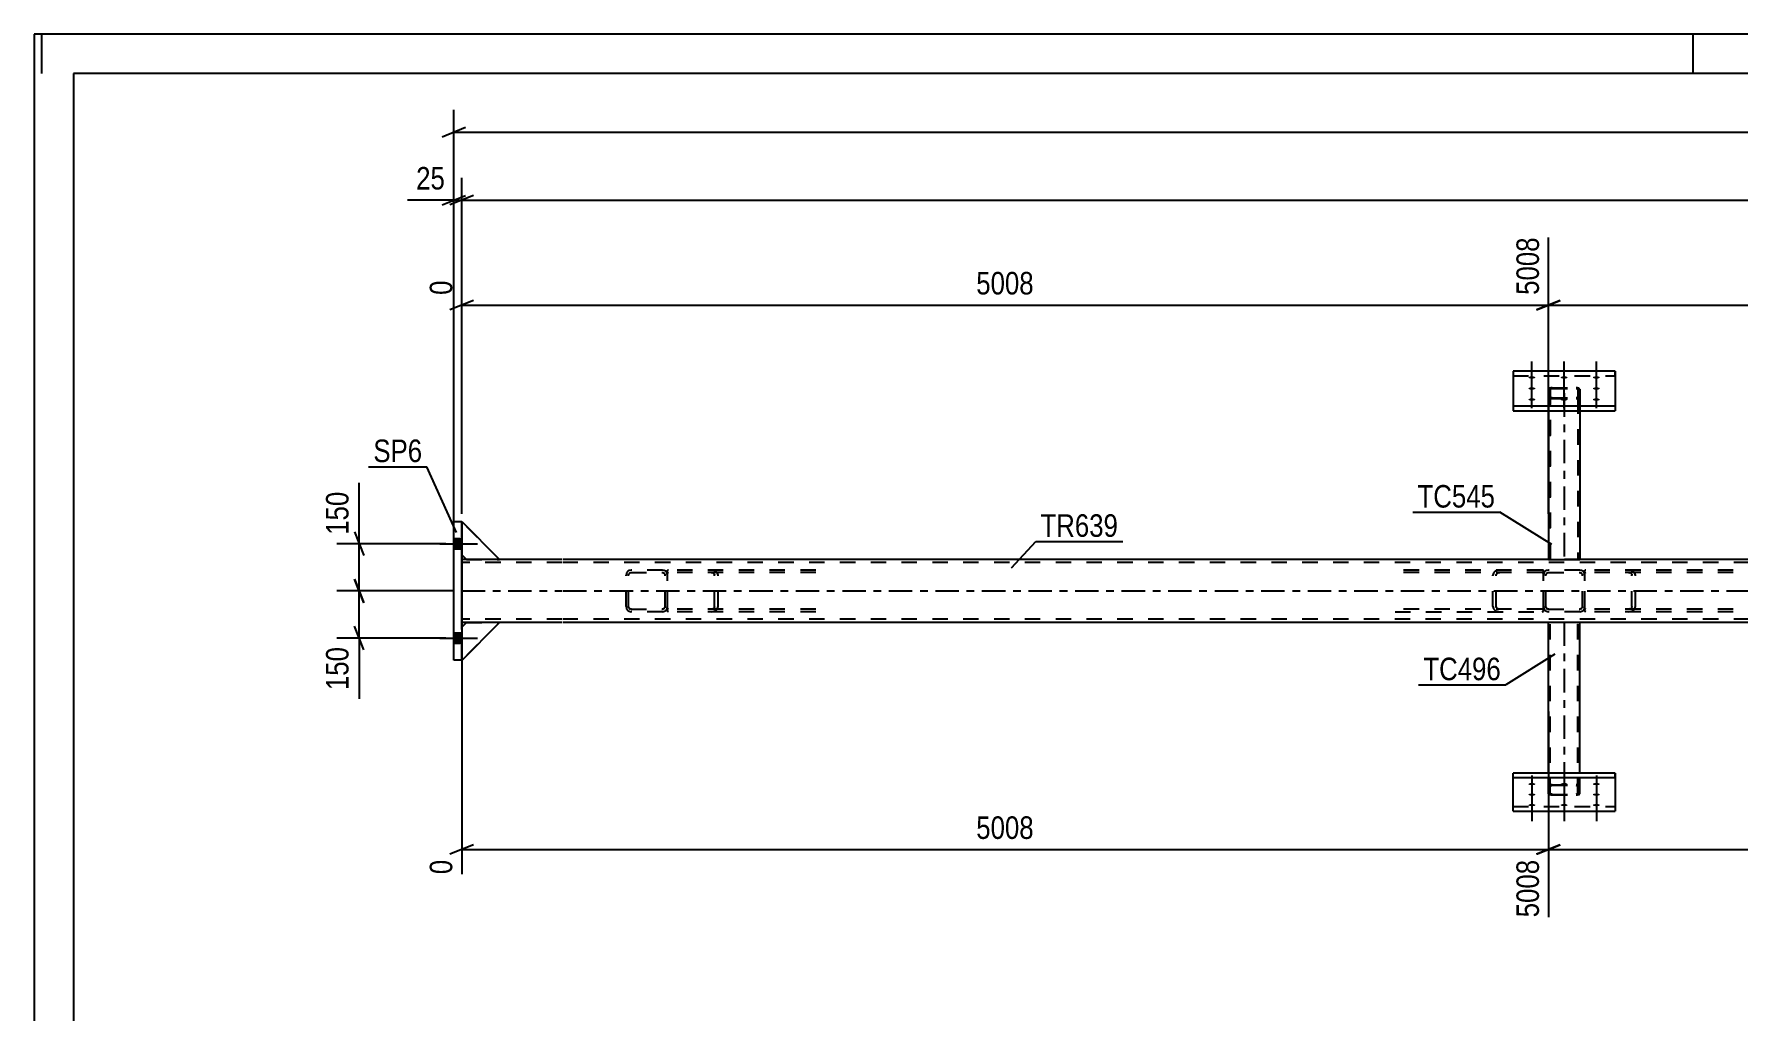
# Model space of a CAD drawing. Header units: millimetres. Extents: x 0 to 841, y 0 to 594.
# Drawn here: x 0 to 216.7, y 469.9 to 594 of the extents above; entities that cross this region are included whole.
import ezdxf

# ---------------------------------------------------------------- set-up
doc = ezdxf.new("R2010")
doc.units = ezdxf.units.MM
doc.linetypes.add('DXK_LINE_DOT2', pattern=[3.9198, 1.9599, -1.9599])
doc.linetypes.add('DXK_LINE_DOT3', pattern=[5.9187, 2.979, -0.9799, 0.9799, -0.9799])
doc.styles.add('Arial Narrow', font='ARIALN.TTF', dxfattribs={"height": 0.2})

# ---------------------------------------------------------------- blocks, each defined once
blk = doc.blocks.new('Unknown-761549663-1133')
at = {"color": 5, "linetype": 'Continuous'}
for p, q in [((841, 594), (0, 594)), ((0, 594), (0, 0)), ((1, 589), (1, 594)), ((211, 589), (211, 594)), ((836, 589), (5, 589)), ((5, 589), (5, 5))]:
    blk.add_line(p, q, dxfattribs=at)
blk = doc.blocks.new('Part-761549663-3932 - 3864')
at = {"color": 2, "linetype": 'Continuous'}
for p, q in [((196.58, 519.24), (192.58, 519.24)), ((192.58, 500.07), (192.58, 519.24)), ((196.58, 500.07), (196.58, 519.24))]:
    blk.add_line(p, q, dxfattribs=at)
at = {"color": 7, "linetype": 'DXK_LINE_DOT2'}
for p, q in [((192.82, 497.46), (192.82, 519.24)), ((196.1, 519.24), (196.1, 519.24)), ((196.1, 519.24), (196.1, 519.24)), ((196.27, 519.24), (196.29, 519.24)), ((196.29, 519.24), (196.32, 519.24)), ((196.32, 519.24), (196.34, 519.24)), ((196.34, 497.46), (196.34, 519.24)), ((192.58, 497.46), (192.58, 500.07)), ((192.62, 498.51), (192.58, 498.45)), ((192.72, 498.56), (192.62, 498.51)), ((192.88, 498.6), (192.72, 498.56)), ((192.82, 498.45), (192.84, 498.48)), ((192.84, 498.48), (192.89, 498.51)), ((193.06, 498.61), (192.88, 498.6)), ((192.89, 498.51), (192.97, 498.52)), ((192.97, 498.52), (193.06, 498.53)), ((193.06, 498.61), (196.1, 498.61)), ((193.06, 498.53), (196.1, 498.53)), ((196.29, 498.6), (196.1, 498.61)), ((196.1, 498.53), (196.19, 498.52)), ((196.19, 498.52), (196.27, 498.51)), ((196.27, 498.51), (196.32, 498.48)), ((196.44, 498.56), (196.29, 498.6)), ((196.32, 498.48), (196.34, 498.45)), ((196.55, 498.51), (196.44, 498.56)), ((196.58, 498.45), (196.55, 498.51)), ((196.58, 497.46), (196.58, 500.07)), ((192.58, 497.46), (192.62, 497.4)), ((192.62, 497.4), (192.72, 497.35)), ((192.72, 497.35), (192.88, 497.32)), ((192.84, 497.43), (192.82, 497.46)), ((192.89, 497.41), (192.84, 497.43)), ((192.88, 497.32), (193.06, 497.31)), ((192.97, 497.39), (192.89, 497.41)), ((193.06, 497.38), (192.97, 497.39)), ((193.06, 497.38), (196.1, 497.38)), ((193.06, 497.31), (196.1, 497.31)), ((196.19, 497.39), (196.1, 497.38)), ((196.1, 497.31), (196.29, 497.32)), ((196.27, 497.41), (196.19, 497.39)), ((196.32, 497.43), (196.27, 497.41)), ((196.29, 497.32), (196.44, 497.35)), ((196.34, 497.46), (196.32, 497.43)), ((196.44, 497.35), (196.55, 497.4)), ((196.55, 497.4), (196.58, 497.46))]:
    blk.add_line(p, q, dxfattribs=at)
at = {"color": 7, "linetype": 'DXK_LINE_DOT3'}
blk.add_line((194.58, 519.24), (194.58, 497.96), dxfattribs=at)
blk = doc.blocks.new('Part-761549663-3934 - 3864')
at = {"color": 7, "linetype": 'DXK_LINE_DOT2'}
for p, q in [((191.99, 525.49), (191.94, 525.24)), ((191.94, 521.24), (191.94, 525.24)), ((191.94, 525.24), (191.94, 525.24)), ((192.26, 525.24), (192.29, 525.36)), ((192.26, 525.24), (192.26, 525.24)), ((192.26, 521.24), (192.26, 525.24)), ((192.58, 525.88), (192.34, 525.83)), ((192.46, 525.54), (192.58, 525.56)), ((196.58, 525.88), (192.58, 525.88)), ((192.58, 525.56), (192.58, 525.56)), ((192.58, 525.56), (196.58, 525.56)), ((196.83, 525.83), (196.58, 525.88)), ((196.58, 525.56), (196.58, 525.56)), ((196.58, 525.56), (196.71, 525.54)), ((196.88, 525.36), (196.9, 525.24)), ((196.9, 525.24), (196.9, 525.24)), ((196.9, 521.24), (196.9, 525.24)), ((197.22, 525.24), (197.17, 525.49)), ((197.22, 521.24), (197.22, 525.24)), ((197.22, 525.24), (197.22, 525.24)), ((191.94, 521.24), (191.94, 521.24)), ((191.94, 521.24), (191.99, 521)), ((192.26, 521.24), (192.26, 521.24)), ((192.29, 521.12), (192.26, 521.24)), ((192.34, 520.65), (192.58, 520.6)), ((192.58, 520.92), (192.46, 520.95)), ((192.58, 520.92), (192.58, 520.92)), ((192.58, 520.92), (196.58, 520.92)), ((196.58, 520.6), (192.58, 520.6)), ((196.71, 520.95), (196.58, 520.92)), ((196.58, 520.92), (196.58, 520.92)), ((196.58, 520.6), (196.83, 520.65)), ((196.9, 521.24), (196.88, 521.12)), ((196.9, 521.24), (196.9, 521.24)), ((197.17, 521), (197.22, 521.24)), ((197.22, 521.24), (197.22, 521.24))]:
    blk.add_line(p, q, dxfattribs=at)
for centre, radius, start, end in [((192.58, 525.24), 0.64, 112.5, 157.5), ((192.58, 525.24), 0.32, 112.5, 157.5), ((196.58, 525.24), 0.32, 22.5, 67.5), ((196.58, 525.24), 0.64, 22.5, 67.5), ((192.58, 521.24), 0.64, 202.5, 247.5), ((192.58, 521.24), 0.32, 202.5, 247.5), ((196.58, 521.24), 0.32, 292.5, 337.5), ((196.58, 521.24), 0.64, 292.5, 337.5)]:
    blk.add_arc(centre, radius, start, end, dxfattribs=at)
blk = doc.blocks.new('Part-761549663-3874 - 3864')
at = {"color": 2, "linetype": 'Continuous'}
for p, q in [((53.38, 532.04), (54.38, 532.04)), ((53.38, 514.44), (53.38, 532.04)), ((54.38, 532.04), (54.38, 514.44)), ((54.38, 514.44), (53.38, 514.44))]:
    blk.add_line(p, q, dxfattribs=at)
at = {"color": 7, "linetype": 'DXK_LINE_DOT2'}
for p, q in [((53.38, 514.44), (53.38, 532.04)), ((54.38, 514.44), (54.38, 532.04))]:
    blk.add_line(p, q, dxfattribs=at)
blk = doc.blocks.new('Part-761549663-3899 - 3864')
at = {"color": 7, "linetype": 'DXK_LINE_DOT2'}
for p, q in [((54.38, 518.61), (54.98, 519.21)), ((59.18, 519.21), (54.38, 514.41)), ((54.38, 514.41), (54.38, 518.61)), ((54.38, 518.61), (54.38, 514.41)), ((54.98, 519.21), (59.18, 519.21))]:
    blk.add_line(p, q, dxfattribs=at)
blk = doc.blocks.new('Part-761549663-3906 - 3864')
at = {"color": 2, "linetype": 'Continuous'}
for p, q in [((201.08, 500.07), (188.08, 500.07)), ((188.08, 499.47), (188.08, 500.07)), ((201.08, 499.47), (188.08, 499.47)), ((188.08, 495.24), (188.08, 499.47)), ((201.08, 500.07), (201.08, 499.47)), ((201.08, 499.47), (201.08, 495.24)), ((188.08, 495.24), (201.08, 495.24))]:
    blk.add_line(p, q, dxfattribs=at)
at = {"color": 7, "linetype": 'DXK_LINE_DOT2'}
for p, q in [((188.08, 499.47), (188.08, 500.07)), ((201.08, 499.47), (201.08, 500.07)), ((188.08, 495.84), (201.08, 495.84))]:
    blk.add_line(p, q, dxfattribs=at)
blk = doc.blocks.new('Part-761549663-3907 - 3864')
at = {"color": 7, "linetype": 'DXK_LINE_DOT2'}
for p, q in [((54.38, 518.61), (54.98, 519.21)), ((59.18, 519.21), (54.38, 514.41)), ((54.38, 514.41), (54.38, 518.61)), ((54.38, 518.61), (54.38, 514.41)), ((54.98, 519.21), (59.18, 519.21))]:
    blk.add_line(p, q, dxfattribs=at)
blk = doc.blocks.new('Part-761549663-3974 - 3864')
at = {"color": 2, "linetype": 'Continuous'}
for p, q in [((54.98, 527.24), (54.38, 527.24)), ((67.18, 527.24), (59.18, 527.24)), ((192.58, 527.24), (67.28, 527.24)), ((425.92, 527.24), (196.58, 527.24)), ((54.38, 520.04), (54.38, 526.44)), ((67.18, 519.24), (54.38, 519.24)), ((192.58, 519.24), (67.28, 519.24)), ((425.92, 519.24), (196.58, 519.24))]:
    blk.add_line(p, q, dxfattribs=at)
at = {"color": 7, "linetype": 'DXK_LINE_DOT2'}
for p, q in [((54.38, 527.24), (54.38, 526.44)), ((54.38, 527.24), (54.38, 527.01)), ((67.18, 526.84), (54.38, 526.84)), ((59.18, 527.24), (54.98, 527.24)), ((555.22, 526.84), (67.28, 526.84)), ((196.58, 527.24), (192.58, 527.24)), ((54.38, 519.24), (54.38, 520.04)), ((67.18, 519.64), (54.38, 519.64)), ((555.22, 519.64), (67.28, 519.64)), ((196.58, 519.24), (192.58, 519.24))]:
    blk.add_line(p, q, dxfattribs=at)
at = {"color": 7, "linetype": 'DXK_LINE_DOT3'}
for p, q in [((54.38, 523.24), (67.18, 523.24)), ((67.28, 523.24), (555.22, 523.24))]:
    blk.add_line(p, q, dxfattribs=at)
blk = doc.blocks.new('Part-761549663-3912 - 3864')
at = {"color": 2, "linetype": 'Continuous'}
for p, q in [((54.38, 532.04), (59.18, 527.24)), ((54.38, 527.84), (54.98, 527.24)), ((59.18, 527.24), (54.98, 527.24))]:
    blk.add_line(p, q, dxfattribs=at)
at = {"color": 7, "linetype": 'DXK_LINE_DOT2'}
for p, q in [((54.38, 527.84), (54.38, 532.04)), ((54.38, 532.04), (54.38, 527.84))]:
    blk.add_line(p, q, dxfattribs=at)
blk = doc.blocks.new('Part-761549663-3977 - 3864')
at = {"color": 7, "linetype": 'DXK_LINE_DOT2'}
for p, q in [((80.69, 525.88), (80.56, 525.86)), ((80.56, 520.62), (80.56, 525.86)), ((80.69, 525.56), (80.56, 525.54)), ((99.41, 525.88), (80.69, 525.88)), ((99.41, 525.56), (80.69, 525.56)), ((86.44, 525.83), (86.11, 525.88)), ((86.11, 525.56), (86.28, 525.54)), ((86.51, 525.36), (86.54, 525.24)), ((86.54, 521.24), (86.54, 525.24)), ((86.98, 525.24), (86.91, 525.49)), ((86.98, 521.24), (86.98, 525.24)), ((80.56, 520.94), (80.69, 520.92)), ((80.69, 520.6), (80.56, 520.62)), ((99.41, 520.92), (80.69, 520.92)), ((99.41, 520.6), (80.69, 520.6)), ((86.28, 520.95), (86.11, 520.92)), ((86.11, 520.6), (86.44, 520.65)), ((86.54, 521.24), (86.51, 521.12)), ((86.91, 521), (86.98, 521.24))]:
    blk.add_line(p, q, dxfattribs=at)
for centre, radius, start, end in [((86.18, 525.16), 0.396, 31.978, 75.1661), ((86.24, 525.07), 0.792, 31.978, 75.1661), ((86.18, 521.33), 0.396, 284.8339, 328.022), ((86.24, 521.42), 0.792, 284.8339, 328.022)]:
    blk.add_arc(centre, radius, start, end, dxfattribs=at)
blk = doc.blocks.new('Part-761549663-3913 - 3864')
at = {"color": 7, "linetype": 'DXK_LINE_DOT2'}
for p, q in [((59.18, 527.24), (54.38, 532.04)), ((54.38, 532.04), (54.38, 527.84)), ((54.38, 527.84), (54.38, 532.04)), ((54.38, 527.84), (54.98, 527.24)), ((54.98, 527.24), (59.18, 527.24))]:
    blk.add_line(p, q, dxfattribs=at)
blk = doc.blocks.new('Part-761549663-3983 - 3864')
at = {"color": 7, "linetype": 'DXK_LINE_DOT2'}
for p, q in [((192.62, 548.94), (192.58, 548.88)), ((192.58, 548.88), (192.58, 546.14)), ((192.72, 549), (192.62, 548.94)), ((192.88, 549.03), (192.72, 549)), ((192.82, 548.88), (192.84, 548.91)), ((192.82, 548.88), (192.82, 527.24)), ((192.84, 548.91), (192.89, 548.94)), ((193.06, 549.04), (192.88, 549.03)), ((192.89, 548.94), (192.97, 548.95)), ((192.97, 548.95), (193.06, 548.96)), ((193.06, 549.04), (196.1, 549.04)), ((193.06, 548.96), (196.1, 548.96)), ((196.29, 549.03), (196.1, 549.04)), ((196.1, 548.96), (196.19, 548.95)), ((196.19, 548.95), (196.27, 548.94)), ((196.27, 548.94), (196.32, 548.91)), ((196.44, 549), (196.29, 549.03)), ((196.32, 548.91), (196.34, 548.88)), ((196.34, 548.88), (196.34, 547.7)), ((196.55, 548.94), (196.44, 549)), ((196.58, 548.88), (196.55, 548.94)), ((196.58, 548.88), (196.58, 547.84)), ((192.58, 547.84), (192.58, 546.14)), ((192.58, 547.84), (192.62, 547.78)), ((192.62, 547.78), (192.72, 547.72)), ((192.72, 547.72), (192.88, 547.69)), ((192.84, 547.81), (192.82, 547.84)), ((192.82, 527.24), (192.82, 547.7)), ((192.89, 547.78), (192.84, 547.81)), ((192.88, 547.69), (193.06, 547.68)), ((192.97, 547.76), (192.89, 547.78)), ((193.06, 547.76), (192.97, 547.76)), ((193.06, 547.76), (196.1, 547.76)), ((193.06, 547.68), (196.1, 547.68)), ((196.19, 547.76), (196.1, 547.76)), ((196.1, 547.68), (196.29, 547.69)), ((196.27, 547.78), (196.19, 547.76)), ((196.32, 547.81), (196.27, 547.78)), ((196.29, 547.69), (196.44, 547.72)), ((196.34, 547.84), (196.32, 547.81)), ((196.34, 547.7), (196.34, 527.24)), ((196.44, 547.72), (196.55, 547.78)), ((196.55, 547.78), (196.58, 547.84)), ((196.58, 547.84), (196.58, 546.14)), ((196.1, 527.24), (196.1, 527.24)), ((196.1, 527.24), (196.1, 527.24)), ((196.32, 527.24), (196.29, 527.24)), ((196.32, 527.24), (196.29, 527.24)), ((196.29, 527.24), (196.29, 527.24)), ((196.34, 527.24), (196.32, 527.24)), ((196.32, 527.24), (196.34, 527.24)), ((196.44, 527.24), (196.44, 527.24)), ((196.55, 527.24), (196.55, 527.24))]:
    blk.add_line(p, q, dxfattribs=at)
at = {"color": 7, "linetype": 'DXK_LINE_DOT3'}
blk.add_line((194.58, 548.36), (194.58, 527.24), dxfattribs=at)
at = {"color": 2, "linetype": 'Continuous'}
for p, q in [((192.58, 546.14), (192.58, 527.24)), ((196.58, 546.14), (196.58, 527.24)), ((192.58, 527.24), (196.58, 527.24))]:
    blk.add_line(p, q, dxfattribs=at)
blk = doc.blocks.new('Part-761549663-3984 - 3864')
at = {"color": 2, "linetype": 'Continuous'}
for p, q in [((54.38, 518.61), (54.98, 519.21)), ((54.38, 514.41), (59.18, 519.21)), ((59.18, 519.21), (54.98, 519.21)), ((54.38, 514.41), (54.38, 514.44))]:
    blk.add_line(p, q, dxfattribs=at)
at = {"color": 7, "linetype": 'DXK_LINE_DOT2'}
blk.add_line((54.38, 514.44), (54.38, 518.61), dxfattribs=at)
blk = doc.blocks.new('Part-761549663-3920 - 3864')
at = {"color": 7, "linetype": 'DXK_LINE_DOT2'}
for p, q in [((197.36, 525.88), (197.22, 525.86)), ((197.22, 520.62), (197.22, 525.86)), ((197.36, 525.56), (197.22, 525.54)), ((216.08, 525.88), (197.36, 525.88)), ((216.08, 525.56), (197.36, 525.56)), ((203.11, 525.83), (202.78, 525.88)), ((202.78, 525.56), (202.94, 525.54)), ((203.18, 525.36), (203.21, 525.24)), ((203.21, 521.24), (203.21, 525.24)), ((203.65, 525.24), (203.58, 525.49)), ((203.65, 521.24), (203.65, 525.24)), ((197.22, 520.94), (197.36, 520.92)), ((197.36, 520.6), (197.22, 520.62)), ((216.08, 520.92), (197.36, 520.92)), ((216.08, 520.6), (197.36, 520.6)), ((202.94, 520.95), (202.78, 520.92)), ((202.78, 520.6), (203.11, 520.65)), ((203.21, 521.24), (203.18, 521.12)), ((203.58, 521), (203.65, 521.24))]:
    blk.add_line(p, q, dxfattribs=at)
for centre, radius, start, end in [((202.84, 525.16), 0.396, 31.978, 75.1661), ((202.91, 525.07), 0.792, 31.978, 75.1661), ((202.84, 521.33), 0.396, 284.8339, 328.022), ((202.91, 521.42), 0.792, 284.8339, 328.022)]:
    blk.add_arc(centre, radius, start, end, dxfattribs=at)
blk = doc.blocks.new('Part-761549663-3935 - 3864')
at = {"color": 7, "linetype": 'DXK_LINE_DOT2'}
for p, q in [((75.32, 525.49), (75.28, 525.24)), ((75.28, 521.24), (75.28, 525.24)), ((75.28, 525.24), (75.28, 525.24)), ((75.6, 525.24), (75.62, 525.36)), ((75.6, 525.24), (75.6, 525.24)), ((75.6, 521.24), (75.6, 525.24)), ((75.92, 525.88), (75.67, 525.83)), ((75.79, 525.54), (75.92, 525.56)), ((79.92, 525.88), (75.92, 525.88)), ((75.92, 525.56), (75.92, 525.56)), ((75.92, 525.56), (79.92, 525.56)), ((80.16, 525.83), (79.92, 525.88)), ((79.92, 525.56), (79.92, 525.56)), ((79.92, 525.56), (80.04, 525.54)), ((80.21, 525.36), (80.24, 525.24)), ((80.24, 525.24), (80.24, 525.24)), ((80.24, 521.24), (80.24, 525.24)), ((80.56, 525.24), (80.51, 525.49)), ((80.56, 521.24), (80.56, 525.24)), ((80.56, 525.24), (80.56, 525.24)), ((75.28, 521.24), (75.28, 521.24)), ((75.28, 521.24), (75.32, 521)), ((75.6, 521.24), (75.6, 521.24)), ((75.62, 521.12), (75.6, 521.24)), ((75.67, 520.65), (75.92, 520.6)), ((75.92, 520.92), (75.79, 520.95)), ((75.92, 520.92), (75.92, 520.92)), ((75.92, 520.92), (79.92, 520.92)), ((79.92, 520.6), (75.92, 520.6)), ((80.04, 520.95), (79.92, 520.92)), ((79.92, 520.92), (79.92, 520.92)), ((79.92, 520.6), (80.16, 520.65)), ((80.24, 521.24), (80.21, 521.12)), ((80.24, 521.24), (80.24, 521.24)), ((80.51, 521), (80.56, 521.24)), ((80.56, 521.24), (80.56, 521.24))]:
    blk.add_line(p, q, dxfattribs=at)
for centre, radius, start, end in [((75.92, 525.24), 0.64, 112.5, 157.5), ((75.92, 525.24), 0.32, 112.5, 157.5), ((79.92, 525.24), 0.32, 22.5, 67.5), ((79.92, 525.24), 0.64, 22.5, 67.5), ((75.92, 521.24), 0.64, 202.5, 247.5), ((75.92, 521.24), 0.32, 202.5, 247.5), ((79.92, 521.24), 0.32, 292.5, 337.5), ((79.92, 521.24), 0.64, 292.5, 337.5)]:
    blk.add_arc(centre, radius, start, end, dxfattribs=at)
blk = doc.blocks.new('Bolt-761549663-3951 - 3864')
at = {"linetype": 'Continuous'}
for points in [[(190.48, 550.21), (190.39, 550.22), (190.3, 550.23), (190.22, 550.24), (190.16, 550.26), (190.1, 550.29), (190.06, 550.32), (190.04, 550.35), (190.04, 550.38), (190.06, 550.41), (190.1, 550.44), (190.16, 550.46), (190.22, 550.48), (190.3, 550.5), (190.39, 550.51), (190.48, 550.51), (190.57, 550.51), (190.66, 550.5), (190.74, 550.48), (190.81, 550.46), (190.86, 550.44), (190.9, 550.41), (190.92, 550.38), (190.92, 550.35), (190.9, 550.32), (190.86, 550.29), (190.81, 550.26), (190.74, 550.24), (190.66, 550.23), (190.57, 550.22)], [(194.58, 550.21), (194.49, 550.22), (194.4, 550.23), (194.32, 550.24), (194.26, 550.26), (194.2, 550.29), (194.16, 550.32), (194.14, 550.35), (194.14, 550.38), (194.16, 550.41), (194.2, 550.44), (194.26, 550.46), (194.32, 550.48), (194.4, 550.5), (194.49, 550.51), (194.58, 550.51), (194.67, 550.51), (194.76, 550.5), (194.84, 550.48), (194.91, 550.46), (194.96, 550.44), (195, 550.41), (195.02, 550.38), (195.02, 550.35), (195, 550.32), (194.96, 550.29), (194.91, 550.26), (194.84, 550.24), (194.76, 550.23), (194.67, 550.22)], [(198.68, 550.21), (198.59, 550.22), (198.5, 550.23), (198.42, 550.24), (198.36, 550.26), (198.3, 550.29), (198.26, 550.32), (198.24, 550.35), (198.24, 550.38), (198.26, 550.41), (198.3, 550.44), (198.36, 550.46), (198.42, 550.48), (198.5, 550.5), (198.59, 550.51), (198.68, 550.51), (198.77, 550.51), (198.86, 550.5), (198.94, 550.48), (199.01, 550.46), (199.06, 550.44), (199.1, 550.41), (199.12, 550.38), (199.12, 550.35), (199.1, 550.32), (199.06, 550.29), (199.01, 550.26), (198.94, 550.24), (198.86, 550.23), (198.77, 550.22)], [(190.48, 548.81), (190.39, 548.81), (190.3, 548.82), (190.22, 548.84), (190.16, 548.86), (190.1, 548.89), (190.06, 548.91), (190.04, 548.94), (190.04, 548.98), (190.06, 549.01), (190.1, 549.04), (190.16, 549.06), (190.22, 549.08), (190.3, 549.1), (190.39, 549.11), (190.48, 549.11), (190.57, 549.11), (190.66, 549.1), (190.74, 549.08), (190.81, 549.06), (190.86, 549.04), (190.9, 549.01), (190.92, 548.98), (190.92, 548.94), (190.9, 548.91), (190.86, 548.89), (190.81, 548.86), (190.74, 548.84), (190.66, 548.82), (190.57, 548.81)], [(198.68, 548.81), (198.59, 548.81), (198.5, 548.82), (198.42, 548.84), (198.36, 548.86), (198.3, 548.89), (198.26, 548.91), (198.24, 548.94), (198.24, 548.98), (198.26, 549.01), (198.3, 549.04), (198.36, 549.06), (198.42, 549.08), (198.5, 549.1), (198.59, 549.11), (198.68, 549.11), (198.77, 549.11), (198.86, 549.1), (198.94, 549.08), (199.01, 549.06), (199.06, 549.04), (199.1, 549.01), (199.12, 548.98), (199.12, 548.94), (199.1, 548.91), (199.06, 548.89), (199.01, 548.86), (198.94, 548.84), (198.86, 548.82), (198.77, 548.81)], [(190.48, 547.41), (190.39, 547.41), (190.3, 547.42), (190.22, 547.44), (190.16, 547.46), (190.1, 547.48), (190.06, 547.51), (190.04, 547.54), (190.04, 547.57), (190.06, 547.6), (190.1, 547.63), (190.16, 547.66), (190.22, 547.68), (190.3, 547.7), (190.39, 547.71), (190.48, 547.71), (190.57, 547.71), (190.66, 547.7), (190.74, 547.68), (190.81, 547.66), (190.86, 547.63), (190.9, 547.6), (190.92, 547.57), (190.92, 547.54), (190.9, 547.51), (190.86, 547.48), (190.81, 547.46), (190.74, 547.44), (190.66, 547.42), (190.57, 547.41)], [(194.58, 547.41), (194.49, 547.41), (194.4, 547.42), (194.32, 547.44), (194.26, 547.46), (194.2, 547.48), (194.16, 547.51), (194.14, 547.54), (194.14, 547.57), (194.16, 547.6), (194.2, 547.63), (194.26, 547.66), (194.32, 547.68), (194.4, 547.7), (194.49, 547.71), (194.58, 547.71), (194.67, 547.71), (194.76, 547.7), (194.84, 547.68), (194.91, 547.66), (194.96, 547.63), (195, 547.6), (195.02, 547.57), (195.02, 547.54), (195, 547.51), (194.96, 547.48), (194.91, 547.46), (194.84, 547.44), (194.76, 547.42), (194.67, 547.41)], [(198.68, 547.41), (198.59, 547.41), (198.5, 547.42), (198.42, 547.44), (198.36, 547.46), (198.3, 547.48), (198.26, 547.51), (198.24, 547.54), (198.24, 547.57), (198.26, 547.6), (198.3, 547.63), (198.36, 547.66), (198.42, 547.68), (198.5, 547.7), (198.59, 547.71), (198.68, 547.71), (198.77, 547.71), (198.86, 547.7), (198.94, 547.68), (199.01, 547.66), (199.06, 547.63), (199.1, 547.6), (199.12, 547.57), (199.12, 547.54), (199.1, 547.51), (199.06, 547.48), (199.01, 547.46), (198.94, 547.44), (198.86, 547.42), (198.77, 547.41)]]:
    blk.add_hatch(color=1, dxfattribs=at).paths.add_polyline_path(points)
at = {"color": 1, "linetype": 'Continuous'}
for p, q in [((190.48, 549.27), (190.48, 552.39)), ((190.48, 547.87), (190.48, 550.99)), ((194.58, 549.27), (194.58, 552.39)), ((198.68, 549.27), (198.68, 552.39)), ((198.68, 547.87), (198.68, 550.99)), ((190.48, 546.47), (190.48, 549.59)), ((194.58, 546.47), (194.58, 549.59)), ((198.68, 546.47), (198.68, 549.59))]:
    blk.add_line(p, q, dxfattribs=at)
blk = doc.blocks.new('Bolt-761549663-3954 - 3864')
at = {"linetype": 'Continuous'}
for points in [[(54.38, 528.58), (54.38, 529.9), (53.38, 529.9), (53.38, 528.58)], [(54.38, 528.58), (54.38, 529.9), (53.38, 529.9), (53.38, 528.58)], [(54.38, 516.58), (54.38, 517.9), (53.38, 517.9), (53.38, 516.58)], [(54.38, 516.58), (54.38, 517.9), (53.38, 517.9), (53.38, 516.58)]]:
    blk.add_hatch(color=1, dxfattribs=at).paths.add_polyline_path(points)
at = {"color": 1, "linetype": 'Continuous'}
for p, q in [((51.62, 529.24), (56.38, 529.24)), ((51.62, 529.24), (56.38, 529.24)), ((53.38, 529.9), (54.38, 529.9)), ((53.38, 529.9), (54.38, 529.9)), ((53.38, 528.58), (54.38, 528.58)), ((53.38, 528.58), (54.38, 528.58)), ((53.38, 517.9), (54.38, 517.9)), ((53.38, 517.9), (54.38, 517.9)), ((51.62, 517.24), (56.38, 517.24)), ((51.62, 517.24), (56.38, 517.24)), ((53.38, 516.58), (54.38, 516.58)), ((53.38, 516.58), (54.38, 516.58))]:
    blk.add_line(p, q, dxfattribs=at)
blk = doc.blocks.new('Part-761549663-3969 - 3864')
at = {"color": 7, "linetype": 'DXK_LINE_DOT2'}
for p, q in [((59.18, 527.24), (54.38, 532.04)), ((54.38, 532.04), (54.38, 527.84)), ((54.38, 527.84), (54.38, 532.04)), ((54.38, 527.84), (54.98, 527.24)), ((54.98, 527.24), (59.18, 527.24))]:
    blk.add_line(p, q, dxfattribs=at)
blk = doc.blocks.new('Bolt-761549663-3975 - 3864')
at = {"linetype": 'Continuous'}
for points in [[(190.48, 498.83), (190.57, 498.83), (190.66, 498.82), (190.74, 498.8), (190.81, 498.78), (190.86, 498.76), (190.9, 498.73), (190.92, 498.7), (190.92, 498.67), (190.9, 498.64), (190.86, 498.61), (190.81, 498.59), (190.74, 498.57), (190.66, 498.56), (190.57, 498.55), (190.48, 498.54), (190.39, 498.55), (190.3, 498.56), (190.22, 498.57), (190.16, 498.59), (190.1, 498.61), (190.06, 498.64), (190.04, 498.67), (190.04, 498.7), (190.06, 498.73), (190.1, 498.76), (190.16, 498.78), (190.22, 498.8), (190.3, 498.82), (190.39, 498.83)], [(194.58, 498.83), (194.67, 498.83), (194.76, 498.82), (194.84, 498.8), (194.91, 498.78), (194.96, 498.76), (195, 498.73), (195.02, 498.7), (195.02, 498.67), (195, 498.64), (194.96, 498.61), (194.91, 498.59), (194.84, 498.57), (194.76, 498.56), (194.67, 498.55), (194.58, 498.54), (194.49, 498.55), (194.4, 498.56), (194.32, 498.57), (194.26, 498.59), (194.2, 498.61), (194.16, 498.64), (194.14, 498.67), (194.14, 498.7), (194.16, 498.73), (194.2, 498.76), (194.26, 498.78), (194.32, 498.8), (194.4, 498.82), (194.49, 498.83)], [(198.68, 498.83), (198.77, 498.83), (198.86, 498.82), (198.94, 498.8), (199.01, 498.78), (199.06, 498.76), (199.1, 498.73), (199.12, 498.7), (199.12, 498.67), (199.1, 498.64), (199.06, 498.61), (199.01, 498.59), (198.94, 498.57), (198.86, 498.56), (198.77, 498.55), (198.68, 498.54), (198.59, 498.55), (198.5, 498.56), (198.42, 498.57), (198.36, 498.59), (198.3, 498.61), (198.26, 498.64), (198.24, 498.67), (198.24, 498.7), (198.26, 498.73), (198.3, 498.76), (198.36, 498.78), (198.42, 498.8), (198.5, 498.82), (198.59, 498.83)], [(190.48, 497.5), (190.57, 497.49), (190.66, 497.48), (190.74, 497.47), (190.81, 497.45), (190.86, 497.42), (190.9, 497.4), (190.92, 497.37), (190.92, 497.34), (190.9, 497.31), (190.86, 497.28), (190.81, 497.26), (190.74, 497.24), (190.66, 497.22), (190.57, 497.21), (190.48, 497.21), (190.39, 497.21), (190.3, 497.22), (190.22, 497.24), (190.16, 497.26), (190.1, 497.28), (190.06, 497.31), (190.04, 497.34), (190.04, 497.37), (190.06, 497.4), (190.1, 497.42), (190.16, 497.45), (190.22, 497.47), (190.3, 497.48), (190.39, 497.49)], [(198.68, 497.5), (198.77, 497.49), (198.86, 497.48), (198.94, 497.47), (199.01, 497.45), (199.06, 497.42), (199.1, 497.4), (199.12, 497.37), (199.12, 497.34), (199.1, 497.31), (199.06, 497.28), (199.01, 497.26), (198.94, 497.24), (198.86, 497.22), (198.77, 497.21), (198.68, 497.21), (198.59, 497.21), (198.5, 497.22), (198.42, 497.24), (198.36, 497.26), (198.3, 497.28), (198.26, 497.31), (198.24, 497.34), (198.24, 497.37), (198.26, 497.4), (198.3, 497.42), (198.36, 497.45), (198.42, 497.47), (198.5, 497.48), (198.59, 497.49)], [(190.48, 496.16), (190.57, 496.16), (190.66, 496.15), (190.74, 496.13), (190.81, 496.11), (190.86, 496.09), (190.9, 496.06), (190.92, 496.03), (190.92, 496), (190.9, 495.97), (190.86, 495.95), (190.81, 495.92), (190.74, 495.9), (190.66, 495.89), (190.57, 495.88), (190.48, 495.87), (190.39, 495.88), (190.3, 495.89), (190.22, 495.9), (190.16, 495.92), (190.1, 495.95), (190.06, 495.97), (190.04, 496), (190.04, 496.03), (190.06, 496.06), (190.1, 496.09), (190.16, 496.11), (190.22, 496.13), (190.3, 496.15), (190.39, 496.16)], [(194.58, 496.16), (194.67, 496.16), (194.76, 496.15), (194.84, 496.13), (194.91, 496.11), (194.96, 496.09), (195, 496.06), (195.02, 496.03), (195.02, 496), (195, 495.97), (194.96, 495.95), (194.91, 495.92), (194.84, 495.9), (194.76, 495.89), (194.67, 495.88), (194.58, 495.87), (194.49, 495.88), (194.4, 495.89), (194.32, 495.9), (194.26, 495.92), (194.2, 495.95), (194.16, 495.97), (194.14, 496), (194.14, 496.03), (194.16, 496.06), (194.2, 496.09), (194.26, 496.11), (194.32, 496.13), (194.4, 496.15), (194.49, 496.16)], [(198.68, 496.16), (198.77, 496.16), (198.86, 496.15), (198.94, 496.13), (199.01, 496.11), (199.06, 496.09), (199.1, 496.06), (199.12, 496.03), (199.12, 496), (199.1, 495.97), (199.06, 495.95), (199.01, 495.92), (198.94, 495.9), (198.86, 495.89), (198.77, 495.88), (198.68, 495.87), (198.59, 495.88), (198.5, 495.89), (198.42, 495.9), (198.36, 495.92), (198.3, 495.95), (198.26, 495.97), (198.24, 496), (198.24, 496.03), (198.26, 496.06), (198.3, 496.09), (198.36, 496.11), (198.42, 496.13), (198.5, 496.15), (198.59, 496.16)]]:
    blk.add_hatch(color=1, dxfattribs=at).paths.add_polyline_path(points)
at = {"color": 1, "linetype": 'Continuous'}
for p, q in [((190.48, 499.78), (190.48, 496.64)), ((190.48, 498.45), (190.48, 495.31)), ((194.58, 499.78), (194.58, 496.64)), ((198.68, 499.78), (198.68, 496.64)), ((198.68, 498.45), (198.68, 495.31)), ((190.48, 497.11), (190.48, 493.97)), ((194.58, 497.11), (194.58, 493.97)), ((198.68, 497.11), (198.68, 493.97))]:
    blk.add_line(p, q, dxfattribs=at)
blk = doc.blocks.new('Part-761549663-3978 - 3864')
at = {"color": 7, "linetype": 'DXK_LINE_DOT2'}
for p, q in [((191.81, 525.88), (173.09, 525.88)), ((191.81, 525.56), (173.09, 525.56)), ((185.59, 525.49), (185.52, 525.24)), ((185.52, 521.24), (185.52, 525.24)), ((185.95, 525.24), (185.99, 525.36)), ((185.95, 521.24), (185.95, 525.24)), ((186.39, 525.88), (186.06, 525.83)), ((186.22, 525.54), (186.39, 525.56)), ((191.94, 525.86), (191.81, 525.88)), ((191.81, 525.56), (191.94, 525.54)), ((191.94, 520.62), (191.94, 525.86)), ((191.81, 520.92), (173.09, 520.92)), ((173.09, 520.6), (191.81, 520.6)), ((185.52, 521.24), (185.59, 521)), ((185.99, 521.12), (185.95, 521.24)), ((186.06, 520.65), (186.39, 520.6)), ((186.39, 520.92), (186.22, 520.95)), ((191.81, 520.92), (191.94, 520.94)), ((191.81, 520.6), (191.94, 520.62))]:
    blk.add_line(p, q, dxfattribs=at)
for centre, radius, start, end in [((186.26, 525.07), 0.792, 104.8339, 148.0221), ((186.32, 525.16), 0.396, 104.8339, 148.0221), ((186.26, 521.42), 0.792, 211.9779, 255.1661), ((186.32, 521.33), 0.396, 211.9779, 255.1661)]:
    blk.add_arc(centre, radius, start, end, dxfattribs=at)
blk = doc.blocks.new('Part-761549663-3988 - 3864')
at = {"color": 2, "linetype": 'Continuous'}
for p, q in [((201.08, 551.18), (188.08, 551.18)), ((188.08, 551.18), (188.08, 546.14)), ((201.08, 551.18), (201.08, 546.14)), ((188.08, 546.74), (201.08, 546.74)), ((188.08, 546.14), (201.08, 546.14))]:
    blk.add_line(p, q, dxfattribs=at)
at = {"color": 7, "linetype": 'DXK_LINE_DOT2'}
for p, q in [((188.08, 551.18), (188.08, 550.58)), ((188.08, 550.58), (201.08, 550.58)), ((201.08, 550.58), (201.08, 551.18))]:
    blk.add_line(p, q, dxfattribs=at)
blk = doc.blocks.new('StraightDimension-761549663-4232 - 3864')
at = {"color": 7, "linetype": 'Continuous'}
for p, q in [((53.38, 533.04), (53.38, 584.37)), ((54.88, 582.12), (51.88, 580.92)), ((53.38, 581.52), (569.12, 581.52))]:
    blk.add_line(p, q, dxfattribs=at)
blk = doc.blocks.new('StraightDimension-761549663-4010 - 3864')
at = {"color": 7, "linetype": 'Continuous'}
for p, q in [((52.38, 529.24), (38.49, 529.24)), ((40.74, 530.74), (41.94, 527.74)), ((41.34, 523.24), (41.34, 529.24)), ((41.94, 521.74), (40.74, 524.74)), ((53.38, 523.24), (38.49, 523.24))]:
    blk.add_line(p, q, dxfattribs=at)
at = {"color": 0}
blk.add_wipeout([(40.59, 536.45), (36.39, 536.45), (36.39, 529.77), (40.59, 529.77)], dxfattribs=at)
at = {"color": 7, "linetype": 'Continuous'}
blk.add_line((41.34, 529.24), (41.34, 536.98), dxfattribs=at)
blk.add_line((41.34, 529.24), (41.34, 536.98), dxfattribs=at)
at = {"color": 3, "style": 'Arial Narrow'}
blk.add_text('150', height=2.863, rotation=90.0002, dxfattribs=at).set_placement((39.99, 530.37))
blk = doc.blocks.new('StraightDimension-761549663-4016 - 3864')
at = {"color": 7, "linetype": 'Continuous'}
for p, q in [((40.74, 524.74), (41.94, 521.74)), ((53.38, 523.24), (38.49, 523.24)), ((41.34, 517.24), (41.34, 523.24)), ((41.94, 515.74), (40.74, 518.74)), ((52.38, 517.24), (38.49, 517.24))]:
    blk.add_line(p, q, dxfattribs=at)
at = {"color": 0}
blk.add_wipeout([(40.59, 516.72), (36.39, 516.72), (36.39, 510.03), (40.59, 510.03)], dxfattribs=at)
at = {"color": 7, "linetype": 'Continuous'}
blk.add_line((41.34, 517.24), (41.34, 509.51), dxfattribs=at)
blk.add_line((41.34, 517.24), (41.34, 509.51), dxfattribs=at)
at = {"color": 3, "style": 'Arial Narrow'}
blk.add_text('150', height=2.863, rotation=90.0002, dxfattribs=at).set_placement((39.99, 510.63))
blk = doc.blocks.new('StraightDimension-761549663-4046 - 3864')
at = {"color": 7, "linetype": 'Continuous'}
for p, q in [((192.58, 533.04), (192.58, 568.17)), ((54.38, 533.04), (54.38, 562.69)), ((55.88, 560.16), (52.88, 558.96)), ((54.38, 559.56), (192.58, 559.56)), ((191.08, 558.96), (194.08, 560.16))]:
    blk.add_line(p, q, dxfattribs=at)
at = {"color": 0, "linetype": 'Continuous'}
for points in [[(191.98, 568.77), (187.78, 568.77), (187.78, 560.26), (191.98, 560.26)], [(53.78, 563.29), (49.58, 563.29), (49.58, 560.26), (53.78, 560.26)]]:
    blk.add_wipeout(points, dxfattribs=at)
at = {"color": 0}
blk.add_wipeout([(127.74, 560.31), (127.74, 564.51), (119.22, 564.51), (119.22, 560.31)], dxfattribs=at)
at = {"color": 3, "linetype": 'Continuous', "style": 'Arial Narrow'}
for s, height, p in [('5008', 2.863, (191.38, 560.86)), ('0', 2.86, (53.18, 560.86))]:
    blk.add_text(s, height=height, rotation=90.0002, dxfattribs=at).set_placement(p)
at = {"color": 3, "style": 'Arial Narrow'}
blk.add_text('5008', height=2.863, dxfattribs=at).set_placement((119.82, 560.91))
blk = doc.blocks.new('StraightDimension-761549663-4066 - 3864')
at = {"color": 7, "linetype": 'Continuous'}
for p, q in [((192.58, 533.04), (192.58, 568.17)), ((194.08, 560.16), (191.08, 558.96)), ((192.58, 559.56), (425.92, 559.56))]:
    blk.add_line(p, q, dxfattribs=at)
blk = doc.blocks.new('StraightDimension-761549663-4129 - 3864')
at = {"color": 7, "linetype": 'Continuous'}
for p, q in [((192.58, 507.93), (192.58, 481.76)), ((194.08, 490.97), (191.08, 489.77)), ((192.58, 490.37), (425.92, 490.37))]:
    blk.add_line(p, q, dxfattribs=at)
blk = doc.blocks.new('StraightDimension-761549663-4140 - 3864')
at = {"color": 7, "linetype": 'Continuous'}
for p, q in [((54.38, 518.21), (54.38, 487.24)), ((192.58, 507.93), (192.58, 481.76)), ((55.88, 490.97), (52.88, 489.77)), ((54.38, 490.37), (192.58, 490.37)), ((191.08, 489.77), (194.08, 490.97))]:
    blk.add_line(p, q, dxfattribs=at)
at = {"color": 0}
blk.add_wipeout([(127.74, 491.12), (127.74, 495.32), (119.22, 495.32), (119.22, 491.12)], dxfattribs=at)
at = {"color": 0, "linetype": 'Continuous'}
for points in [[(53.78, 489.67), (49.58, 489.67), (49.58, 486.64), (53.78, 486.64)], [(191.98, 489.67), (187.78, 489.67), (187.78, 481.16), (191.98, 481.16)]]:
    blk.add_wipeout(points, dxfattribs=at)
at = {"color": 3, "style": 'Arial Narrow'}
blk.add_text('5008', height=2.863, dxfattribs=at).set_placement((119.82, 491.72))
at = {"color": 3, "linetype": 'Continuous', "style": 'Arial Narrow'}
for s, height, p in [('0', 2.86, (53.18, 487.24)), ('5008', 2.863, (191.38, 481.76))]:
    blk.add_text(s, height=height, rotation=90.0002, dxfattribs=at).set_placement(p)
blk = doc.blocks.new('StraightDimension-761549663-4152 - 3864')
at = {"color": 7, "linetype": 'Continuous'}
for p, q in [((53.38, 532.11), (53.38, 575.75)), ((54.38, 533.04), (54.38, 575.75)), ((51.88, 572.3), (54.88, 573.5)), ((55.88, 573.5), (52.88, 572.3)), ((53.38, 572.9), (54.38, 572.9))]:
    blk.add_line(p, q, dxfattribs=at)
at = {"color": 0}
blk.add_wipeout([(52.85, 573.65), (52.85, 577.85), (47.99, 577.85), (47.99, 573.65)], dxfattribs=at)
at = {"color": 7, "linetype": 'Continuous'}
blk.add_line((53.38, 572.9), (47.47, 572.9), dxfattribs=at)
blk.add_line((53.38, 572.9), (47.47, 572.9), dxfattribs=at)
at = {"color": 3, "style": 'Arial Narrow'}
blk.add_text('25', height=2.863, dxfattribs=at).set_placement((48.59, 574.25))
blk = doc.blocks.new('StraightDimension-761549663-4176 - 3864')
at = {"color": 7, "linetype": 'Continuous'}
for p, q in [((54.38, 533.04), (54.38, 575.75)), ((55.88, 573.5), (52.88, 572.3)), ((54.38, 572.9), (568.12, 572.9))]:
    blk.add_line(p, q, dxfattribs=at)
blk = doc.blocks.new('Mark-761549663-3870 - 3864')
at = {"color": 0}
blk.add_wipeout([(49.36, 539.61), (49.36, 542.61), (43.15, 542.61), (43.15, 539.61)], dxfattribs=at)
blk.add_wipeout([(49.36, 539.61), (49.36, 542.61), (43.15, 542.61), (43.15, 539.61)], dxfattribs=at)
at = {"color": 30, "linetype": 'Continuous'}
for p in [(42.55, 539.01), (53.7, 530.64)]:
    blk.add_line(p, (49.96, 539.01), dxfattribs=at)
at = {"color": 3, "style": 'Arial Narrow'}
blk.add_text('SP6', height=2.863, dxfattribs=at).set_placement((43.15, 539.61))
blk = doc.blocks.new('Mark-761549663-3970 - 3864')
at = {"color": 0}
blk.add_wipeout([(137.85, 530.11), (137.85, 533.11), (127.99, 533.11), (127.99, 530.11)], dxfattribs=at)
blk.add_wipeout([(137.85, 530.11), (137.85, 533.11), (127.99, 533.11), (127.99, 530.11)], dxfattribs=at)
at = {"color": 30, "linetype": 'Continuous'}
for p, q in [((124.32, 526.18), (127.39, 529.51)), ((127.39, 529.51), (138.45, 529.51))]:
    blk.add_line(p, q, dxfattribs=at)
at = {"color": 3, "style": 'Arial Narrow'}
blk.add_text('TR639', height=2.863, dxfattribs=at).set_placement((127.99, 530.11))
blk = doc.blocks.new('Mark-761549663-3979 - 3864')
at = {"color": 0}
blk.add_wipeout([(185.8, 533.83), (185.8, 536.83), (175.94, 536.83), (175.94, 533.83)], dxfattribs=at)
blk.add_wipeout([(185.8, 533.83), (185.8, 536.83), (175.94, 536.83), (175.94, 533.83)], dxfattribs=at)
at = {"color": 30, "linetype": 'Continuous'}
for p in [(175.34, 533.23), (193.02, 529.12)]:
    blk.add_line(p, (186.4, 533.23), dxfattribs=at)
at = {"color": 3, "style": 'Arial Narrow'}
blk.add_text('TC545', height=2.863, dxfattribs=at).set_placement((175.94, 533.83))
blk = doc.blocks.new('Mark-761549663-3928 - 3864')
at = {"color": 0}
blk.add_wipeout([(186.55, 511.89), (186.55, 514.89), (176.68, 514.89), (176.68, 511.89)], dxfattribs=at)
blk.add_wipeout([(186.55, 511.89), (186.55, 514.89), (176.68, 514.89), (176.68, 511.89)], dxfattribs=at)
at = {"color": 30, "linetype": 'Continuous'}
for p in [(193.42, 515.22), (176.08, 511.29)]:
    blk.add_line(p, (187.15, 511.29), dxfattribs=at)
at = {"color": 3, "style": 'Arial Narrow'}
blk.add_text('TC496', height=2.863, dxfattribs=at).set_placement((176.68, 511.89))

msp = doc.modelspace()

# ---------------------------------------------------------------- block references
for name in ['Unknown-761549663-1133', 'Part-761549663-3988 - 3864', 'Bolt-761549663-3951 - 3864', 'Part-761549663-3983 - 3864', 'Part-761549663-3874 - 3864', 'Part-761549663-3912 - 3864', 'Part-761549663-3913 - 3864', 'Part-761549663-3969 - 3864', 'Bolt-761549663-3954 - 3864', 'Part-761549663-3974 - 3864', 'Part-761549663-3935 - 3864', 'Part-761549663-3977 - 3864', 'Part-761549663-3978 - 3864', 'Part-761549663-3934 - 3864', 'Part-761549663-3920 - 3864', 'Part-761549663-3899 - 3864', 'Part-761549663-3907 - 3864', 'Part-761549663-3984 - 3864', 'Part-761549663-3932 - 3864', 'Part-761549663-3906 - 3864', 'Bolt-761549663-3975 - 3864']:
    msp.add_blockref(name, (0, 0))

# ---------------------------------------------------------------- next in the draw order: block references
for name in ['StraightDimension-761549663-4232 - 3864', 'StraightDimension-761549663-4129 - 3864']:
    msp.add_blockref(name, (0, 0))

# ---------------------------------------------------------------- next in the draw order: block references
msp.add_blockref('StraightDimension-761549663-4010 - 3864', (0, 0))

# ---------------------------------------------------------------- next in the draw order: block references
for name in ['StraightDimension-761549663-4046 - 3864', 'StraightDimension-761549663-4016 - 3864']:
    msp.add_blockref(name, (0, 0))

# ---------------------------------------------------------------- next in the draw order: block references
for name in ['StraightDimension-761549663-4152 - 3864', 'StraightDimension-761549663-4066 - 3864', 'StraightDimension-761549663-4140 - 3864']:
    msp.add_blockref(name, (0, 0))

# ---------------------------------------------------------------- next in the draw order: block references
for name in ['StraightDimension-761549663-4176 - 3864', 'Mark-761549663-3928 - 3864']:
    msp.add_blockref(name, (0, 0))

# ---------------------------------------------------------------- next in the draw order: block references
for name in ['Mark-761549663-3870 - 3864', 'Mark-761549663-3979 - 3864', 'Mark-761549663-3970 - 3864']:
    msp.add_blockref(name, (0, 0))

doc.saveas('drawing.dxf')
